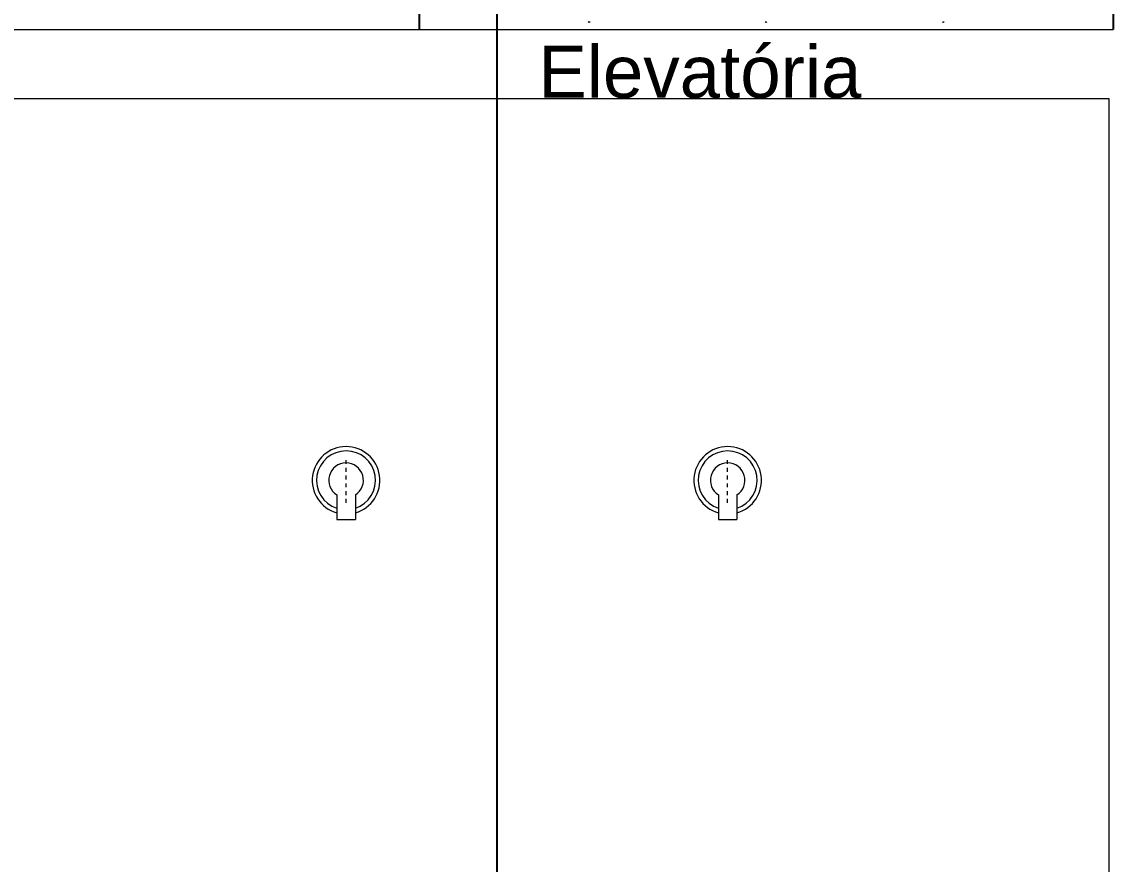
# Model space of a CAD drawing. Header units: millimetres. Extents: x 100 to 940, y 100 to 694.
# Drawn here: x 352.37 to 380.39, y 509.7 to 531.34 of the extents above; entities that cross this region are included whole.
import ezdxf

# ---------------------------------------------------------------- set-up
doc = ezdxf.new("R2010")
doc.units = ezdxf.units.MM
doc.linetypes.add('SGC_DASHDOT', pattern=[1, 0.5, -0.25, 0, -0.25])
for name, color, linetype, lineweight in [('COTAS', 5, 'Continuous', 5), ('OUTLINE', 6, 'Continuous', 9), ('PAREDE', 7, 'Continuous', 9), ('SGC-Conexoes (Linhas Externas)', 6, 'Continuous', 9), ('SGC-EIXOS', 9, 'SGC_DASHDOT', 9)]:
    doc.layers.add(name, color=color, linetype=linetype, lineweight=lineweight)
doc.styles.get("Standard").update_dxf_attribs({"font": 'arial.ttf'})

# ---------------------------------------------------------------- blocks, each defined once
blk = doc.blocks.new('BB-2-GA01-N0-D0-S0', base_point=(95383.7, 227116.1))
at = {"layer": 'SGC-Conexoes (Linhas Externas)'}
for p, q in [((95270.7, 227143), (95270.7, 227089.3)), ((95341.5, 227143), (95270.7, 227143)), ((95341.5, 227089.3), (95270.7, 227089.3))]:
    blk.add_line(p, q, dxfattribs=at)
for radius, start, end in [(97.4, 196, 164), (85, 198.4081, 161.5919), (50, 212.4682, 147.5318)]:
    blk.add_arc((95383.7, 227116.1), radius, start, end, dxfattribs=at)
at = {"layer": 'SGC-EIXOS'}
blk.add_line((95318.7, 227116.1), (95448.7, 227116.1), dxfattribs=at)

msp = doc.modelspace()

# ---------------------------------------------------------------- linework, layer by layer
for p, q in [((362.58, 531.14), (362.58, 541.827)), ((380.392, 541.827), (380.392, 531.14))]:
    msp.add_line(p, q)
at = {"color": 1}
msp.add_line((364.569, 541.479), (364.569, 444.797), dxfattribs=at)
at = {"layer": 'OUTLINE'}
for p, q in [((366.938, 531.32), (366.916, 531.339)), ((366.961, 531.339), (366.938, 531.32)), ((371.48, 531.32), (371.458, 531.339)), ((371.503, 531.339), (371.48, 531.32)), ((376.029, 531.32), (376.007, 531.339)), ((376.052, 531.339), (376.029, 531.32))]:
    msp.add_line(p, q, dxfattribs=at)
at = {"layer": 'PAREDE'}
for p, q in [((231.557, 531.14), (380.392, 531.14)), ((380.292, 529.359), (331.307, 529.359)), ((380.292, 471.468), (380.292, 529.359))]:
    msp.add_line(p, q, dxfattribs=at)

# ---------------------------------------------------------------- block references
at = {"layer": 'SGC-Conexoes (Linhas Externas)', "xscale": 0.008906250000000001, "yscale": 0.008906250000000001, "zscale": 0.008906250000000001, "rotation": 90}
for p in [(360.698, 519.562), (370.495, 519.562)]:
    msp.add_blockref('BB-2-GA01-N0-D0-S0', p, dxfattribs=at)

# ---------------------------------------------------------------- texts
at = {"layer": 'COTAS', "insert": (365.633, 530.724), "char_height": 1.3359, "attachment_point": 1}
msp.add_mtext_dynamic_manual_height_columns('Elevatória', width=1385.51337, gutter_width=0.75, heights=[0], dxfattribs=at)

doc.saveas('drawing.dxf')
